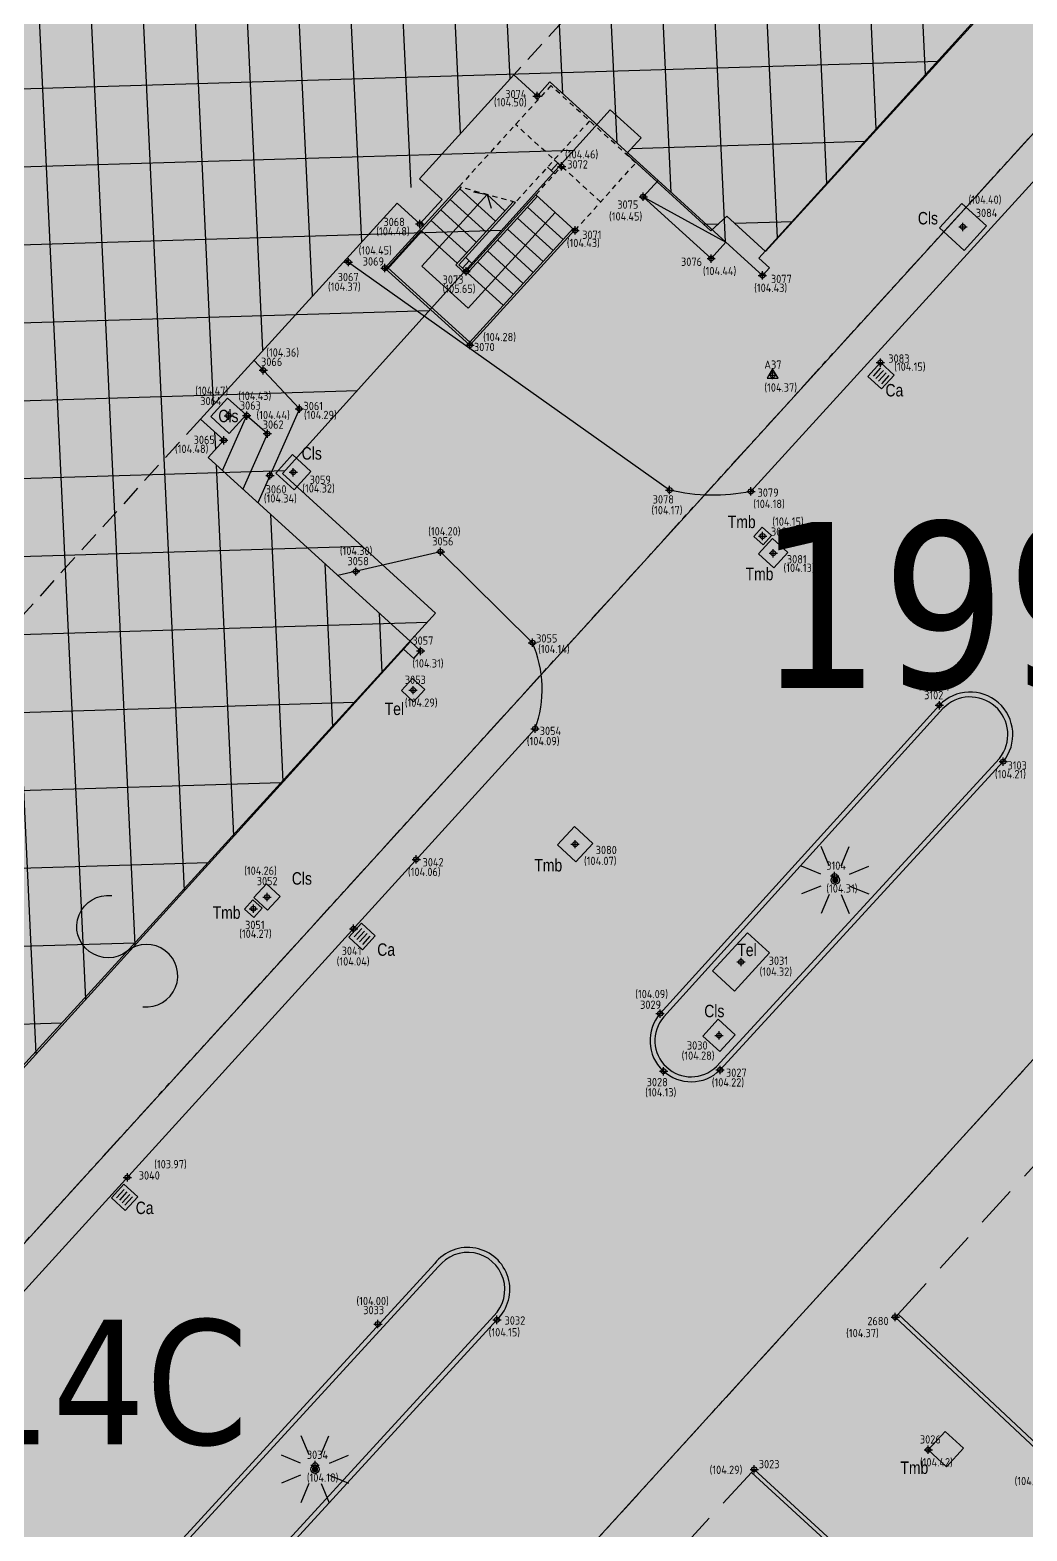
# Model space of a CAD drawing. Extents: x 9555 to 11275, y -8412 to -6382.
# Drawn here: x 10447.54 to 10471.55, y -7942.36 to -7906.23 of the extents above; entities that cross this region are included whole.
import ezdxf
from ezdxf.enums import TextEntityAlignment as Align

# ---------------------------------------------------------------- set-up
doc = ezdxf.new("R2010")
doc.units = 0
doc.header["$MEASUREMENT"] = 0
doc.header["$XCLIPFRAME"] = 2
doc.header["$PDMODE"] = 33
doc.header["$PDSIZE"] = 0.12
for name, pattern in [('DASHED', [0.75, 0.5, -0.25]), ('DASHEDX2', [1.5, 1, -0.5]), ('HIDDEN', [0.375, 0.25, -0.125]), ('HIDDEN2', [0.1875, 0.125, -0.0625]), ('PHANTOM2', [1.25, 0.625, -0.125, 0.125, -0.125, 0.125, -0.125]), ('TRATTEGGIATA', [0.75, 0.5, -0.25])]:
    doc.linetypes.add(name, pattern=pattern)
doc.layers.get('0').update_dxf_attribs({"color": 53, "lineweight": 50})
for name, color, linetype in [('01_PROG', 7, 'Continuous'), ('02_CAT', 7, 'Continuous'), ('Conf Lotti-Retino', 253, 'Continuous'), ('Conf Lotti_xLIMITE Comparto', 30, 'DASHEDX2'), ('Conf-N', 7, 'Continuous'), ('GEI-Nome_P', 6, 'Continuous'), ('GEI-Punti', 7, 'Continuous'), ('Gei-Punti_3D', 3, 'Continuous'), ('GEI-Quote_P', 3, 'Continuous'), ('GEI-Simboli', 6, 'Continuous'), ('Immagine', 181, 'Continuous'), ('Ril-Aiuola_Retino', 85, 'Continuous'), ('Ril-Cabina', 6, 'Continuous'), ('Ril-Fabbr-Tettoia', 7, 'HIDDEN'), ('Ril-Fabbr_Retino', 8, 'Continuous'), ('Ril-Palo_Lampione', 20, 'Continuous'), ('Ril-Strada', 4, 'Continuous'), ('Ril-Struttura_Scale', 4, 'Continuous'), ('Ril-Tomb_Botola', 8, 'Continuous'), ('Ril-Tomb_CADITOIA-Chiusino', 5, 'Continuous'), ('Ril-Tomb_CEMENTO-Cls', 5, 'Continuous'), ('Ril-Tomb_Telefono', 5, 'Continuous'), ('Ril-Tombino', 5, 'Continuous')]:
    doc.layers.add(name, color=color, linetype=linetype)
for name, color, linetype, lineweight in [('Conf Lotti', 2, 'PHANTOM2', 30), ('Fgl.957D_Estratto', 162, 'Continuous', 30), ('Fgl.957E_Estratto', 5, 'Continuous', 30), ('Fr02 Fgl. 957E', 150, 'Continuous', 30), ('Ril-Fabbr', 9, 'Continuous', 30), ('x Area Rilievo', 1, 'Continuous', 15)]:
    doc.layers.add(name, color=color, linetype=linetype, lineweight=lineweight)
doc.layers.add('Gei-Nome_p(OFF)', color=251, linetype='Continuous', plot=False)
doc.styles.add('HELVLA', font='helvl', dxfattribs={"width": 0.8})
doc.styles.get("Standard").update_dxf_attribs({"font": 'isocp.shx'})
doc.styles.add('Tahoma', font='tahoma.ttf')
picture_1 = doc.add_image_def('image1.png', size_in_pixel=(3510, 4950))
picture_2 = doc.add_image_def('image2.png', size_in_pixel=(4950, 3510))
picture_3 = doc.add_image_def('image3.png', size_in_pixel=(3510, 4950))

# ---------------------------------------------------------------- blocks, each defined once
blk = doc.blocks.new('TCa-a')
at = {"layer": 'Ril-Tomb_CADITOIA-Chiusino'}
for p, q in [((-0.15, 0.15), (0.15, 0.15)), ((-0.15, 0.05), (0.15, 0.05)), ((-0.15, -0.05), (0.15, -0.05)), ((-0.15, -0.15), (0.15, -0.15))]:
    blk.add_line(p, q, dxfattribs=at)
blk.add_lwpolyline([(-0.25, -0.25), (0.25, -0.25), (0.25, 0.25), (-0.25, 0.25)], close=True, dxfattribs=at)
blk = doc.blocks.new('PALO-ILLUM01_15')
at = {"layer": 'Ril-Palo_Lampione'}
h = blk.add_hatch(color=256, dxfattribs=at)
edge = h.paths.add_edge_path()
edge.add_arc((0, 0), 0.075, 0, 360)
for p, q in [((-0.144, 0.346), (-0.335, 0.808)), ((0.144, 0.346), (0.335, 0.808)), ((-0.346, 0.144), (-0.808, 0.336)), ((0.346, 0.144), (0.808, 0.336)), ((-0.347, -0.143), (-0.809, -0.333)), ((-0.145, -0.346), (-0.338, -0.807)), ((0.145, -0.346), (0.338, -0.807)), ((0.347, -0.143), (0.809, -0.333))]:
    blk.add_line(p, q, dxfattribs=at)
at = {"layer": 'Ril-Palo_Lampione', "color": 7}
blk.add_circle((0, 0), 0.0997, dxfattribs=at)
blk = doc.blocks.new('20043-1_Prog-Confini')
at = {"layer": 'Conf Lotti-Retino'}
h = blk.add_hatch(color=256, dxfattribs=at)
h.paths.add_polyline_path([(10440.904, -7860.831), (10481.594, -7897.835), (10443.955, -7939.223), (10455.053, -7949.315), (10501.476, -7898.267), (10547.189, -7848.002), (10411.97, -7725.031), (10340.578, -7745.23), (10225.512, -7871.756), (10219.572, -7866.354), (10165.524, -7925.785), (10195.694, -7953.18), (10249.907, -8002.481), (10270.622, -8021.32), (10278.897, -8012.22), (10188.639, -7930.138), (10307.726, -7799.19), (10366.912, -7853.014), (10397.984, -7881.272), (10388.565, -7891.63), (10401.881, -7903.74)])
h.paths.add_polyline_path([(10406.058, -7872.394), (10374.985, -7844.136), (10315.8, -7790.312), (10347.147, -7755.842), (10408.825, -7738.391), (10442.939, -7769.415), (10528.018, -7846.787), (10491.686, -7886.738), (10437.68, -7837.623)], flags=16)
for color, points in [(43, [(10440.904, -7860.831), (10401.881, -7903.74), (10442.571, -7940.744), (10481.594, -7897.835)]), (41, [(10455.053, -7949.315), (10542.721, -8029.042), (10562.905, -8006.848), (10508.899, -7957.733), (10535.138, -7928.88), (10501.476, -7898.267)])]:
    blk.add_hatch(color=color, dxfattribs=at).paths.add_polyline_path(points)
at = {"layer": 'Conf Lotti'}
for p, q in [((10455.053, -7949.315), (10547.189, -7848.002)), ((10442.571, -7940.744), (10481.594, -7897.835))]:
    blk.add_line(p, q, dxfattribs=at)
at = {"layer": 'Conf Lotti_xLIMITE Comparto', "const_width": 1}
blk.add_lwpolyline([(10220.161, -8076.806), (10388.565, -7891.63), (10442.571, -7940.744), (10443.955, -7939.223), (10542.721, -8029.042), (10562.905, -8006.848), (10508.899, -7957.733), (10535.138, -7928.88), (10501.476, -7898.267), (10547.189, -7848.002), (10411.97, -7725.031), (10340.578, -7745.23), (10225.512, -7871.756), (10219.572, -7866.354), (10165.524, -7925.785), (10195.694, -7953.18), (10145.19, -8008.626)], close=True, dxfattribs=at)
at = {"layer": 'Conf-N', "style": 'Tahoma'}
blk.add_text('14C', height=3, dxfattribs=at).set_placement((10445.822, -7940.272))
blk = doc.blocks.new('-Fgl. 957D Estratto Foglio Intero_PostFR1')
at = {"layer": 'Immagine'}
image = blk.add_image(picture_1, insert=(10047.107, -8052.467), size_in_units=(594.323, 838.148), rotation=0.001621, dxfattribs=at)
image.set_boundary_path([(307.502, 335.181), (3170.12, 4586.921)])
image.dxf.flags = 15
blk = doc.blocks.new('-Fgl. 957E Estratto Foglio Intero_PostFR2')
at = {"layer": 'Immagine'}
image = blk.add_image(picture_2, insert=(9917.284, -8422.509), size_in_units=(838.183, 594.348), rotation=0.00109, dxfattribs=at)
image.set_boundary_path([(308.756, 193.629), (4680.161, 3410.458)])
image.dxf.flags = 15
blk = doc.blocks.new('-Fgl. 958 Estratto Foglio Intero_PostFR3')
at = {"layer": 'Immagine'}
image = blk.add_image(picture_3, insert=(9716.786, -8308.175), size_in_units=(1485.814, 2095.379), rotation=-0.001044, dxfattribs=at)
image.set_boundary_path([(486.986, 415.0435), (2987.88, 4584.8433)])
image.dxf.flags = 15
blk = doc.blocks.new('- Fogli_Unione (Estratti_20043_SpostatoComeAll.957E_SuRIL_PostFR1-FR2-FR3 (2021-02-08)')
for name in ['-Fgl. 958 Estratto Foglio Intero_PostFR3', '-Fgl. 957D Estratto Foglio Intero_PostFR1', '-Fgl. 957E Estratto Foglio Intero_PostFR2']:
    blk.add_blockref(name, (0, 0))
blk = doc.blocks.new('2493-1_PostFRAZ')
at = {"layer": 'Fgl.957D_Estratto', "lineweight": -3}
h = blk.add_hatch(dxfattribs=at)
h.set_pattern_fill('ANSI31', color=174, scale=15, angle=316.7312, style=0)
h.set_pattern_definition([(1.731223, (-72.3912, -337.6289), (-0.05664553, 1.87414415), [])])
h.paths.add_polyline_path([(10406.326, -7903.43), (10440.256, -7866.1), (10476.367, -7899.375), (10465.25, -7911.56), (10464.321, -7910.712), (10463.938, -7911.067), (10461.905, -7909.213), (10462.256, -7908.828), (10461.514, -7908.151), (10453.625, -7916.905), (10457.308, -7920.266), (10442.462, -7936.539)])
at = {"layer": 'Fgl.957E_Estratto'}
blk.add_lwpolyline([(10406.326, -7903.43), (10442.462, -7936.539), (10457.308, -7920.266), (10453.625, -7916.905), (10461.514, -7908.151), (10462.256, -7908.828), (10461.905, -7909.213), (10463.938, -7911.067), (10464.321, -7910.712), (10465.25, -7911.56), (10476.367, -7899.375)], dxfattribs=at)
blk.add_lwpolyline([(10450.259, -7929.739, 1.496606), (10449.885, -7928.402, -1.496606), (10449.511, -7927.065)], format="xyb", dxfattribs=at)
at = {"layer": 'Fr02 Fgl. 957E'}
for points in [[(10404.216, -7905.864), (10442.571, -7940.744), (10478.625, -7901.1)], [(10490.588, -7910.24), (10455.053, -7949.315), (10460.978, -7954.703)]]:
    blk.add_lwpolyline(points, dxfattribs=at)
at = {"layer": '02_CAT'}
blk.add_blockref('- Fogli_Unione (Estratti_20043_SpostatoComeAll.957E_SuRIL_PostFR1-FR2-FR3 (2021-02-08)', (2.401, 6.764), dxfattribs=at)
at = {"layer": 'Fr02 Fgl. 957E', "style": 'Tahoma'}
blk.add_text('1994', height=4, dxfattribs=at).set_placement((10465.045, -7922.069))

msp = doc.modelspace()

# ---------------------------------------------------------------- hatches: boundary and pattern name
at = {"layer": 'Ril-Aiuola_Retino'}
h = msp.add_hatch(dxfattribs=at)
h.set_pattern_fill('TEXTURE', color=256, scale=1.5, angle=90)
h.set_pattern_definition([(90, (-0.72, 1.08), (-1.14, 0.66), [0.06, -1.005, 0.045, -0.435, 0.09, -1.065]), (100, (-1.335, 0.795), (-1.42672142, 0.40338068), [0.105, -0.255, 0.135, -0.795, 0.075, -0.99]), (110, (-0.855, 0.645), (-1.104881267, 0.66735477), [0.12, -0.825, 0.105, -0.615, 0.075, -0.48]), (120, (-0.765, 1.08), (-1.27025934, -0.10984628), [0.075, -0.495, 0.06, -0.735, 0.045, -0.975]), (130, (-1.095, 0.66), (-1.081851777, 0.169179587), [0.06, -0.66, 0.045, -0.42, 0.12, -0.765]), (140, (-0.555, 0.885), (-1.17866747, -0.40123932), [0.03, -0.555, 0.075, -0.915, 0.09, -0.465]), (150, (-0.66, 0.93), (-1.11853829, -0.49736515), [0.075, -0.615, 0.03, -0.72, 0.06, -0.555]), (160, (-0.48, 0.765), (-1.07793424, -0.54946135), [0.045, -0.285, 0.09, -0.48, 0.06, -0.66]), (170, (-1.365, 0.84), (-0.82359725, -1.04282672), [0.105, -0.66, 0.045, -0.78, 0.09, -0.735]), (180, (-0.72, 0.93), (-0.555, -1.32), [0.09, -0.465, 0.06, -0.915, 0.03, -0.93]), (190, (-1.185, 0.69), (-0.72572646, -1.239857295), [0.105, -0.585, 0.09, -0.48, 0.105, -1.095]), (200, (-0.33, 0.585), (-0.40845569, -1.20220171), [0.12, -0.39, 0.06, -0.795, 0.09, -0.87]), (210, (-0.51, 0.18), (-0.14246134, -1.43324972), [0.075, -1.005, 0.09, -0.465, 0.105, -0.615]), (220, (-0.18, 0.51), (-0.356330406, -1.395538836), [0.045, -0.33, 0.06, -0.645, 0.12, -0.84]), (230, (-1.38, 0.06), (0.17102844, -1.10298426), [0.09, -0.54, 0.105, -0.465, 0.06, -0.63]), (240, (-0.09, 1.305), (0.60383629, -1.02412486), [0.06, -0.42, 0.12, -0.93, 0.105, -0.855]), (250, (-0.93, 0.315), (0.81214345, -1.18950537), [0.09, -0.63, 0.075, -0.57, 0.06, -0.915]), (260, (-0.57, 0.405), (0.845615826, -1.078220235), [0.135, -0.495, 0.09, -0.675, 0.12, -0.66])])
h.paths.add_polyline_path([(10421.277, -7874.588), (10418.837, -7872.375), (10418.767, -7872.375), (10415.857, -7875.578), (10418.298, -7877.866)])
h.paths.add_polyline_path([(10418.625, -7874.349, -1), (10419.125, -7874.349, -1)], flags=16)
h.paths.add_polyline_path([(10366.64, -7934.316), (10366.22, -7933.14, -0.221447), (10363.715, -7933.153), (10356.141, -7941.233), (10348.064, -7950.231, 0.679608), (10350.238, -7952.359), (10350.758, -7952.048), (10350.541, -7951.847), (10357.644, -7944.175)])
h.paths.add_polyline_path([(10356.517, -7942.781), (10356.15, -7943.19), (10355.74, -7942.823), (10356.108, -7942.413)], flags=16)
h.paths.add_polyline_path([(10354.108, -7945.641), (10353.574, -7946.236), (10352.979, -7945.701), (10353.513, -7945.106)], flags=16)
h.paths.add_polyline_path([(10376.527, -7923.496), (10374.281, -7921.441), (10374.273, -7921.441), (10371.294, -7924.727), (10371.191, -7925.686), (10370.474, -7926.5), (10370.474, -7926.451), (10369.553, -7926.669), (10369.065, -7927.265), (10372.366, -7928.042)])
edge = h.paths.add_edge_path(flags=16)
edge.add_ellipse((10370.869, -7926.24), major_axis=(-0.158, -0.158), ratio=0.447214, start_angle=0, end_angle=360)
edge.add_line((10371.033, -7926.24), (10370.988, -7926.24))
edge.add_ellipse((10370.869, -7926.24), major_axis=(-0.158, -0.158), ratio=0.447214, start_angle=0, end_angle=360)
edge.add_line((10370.705, -7926.24), (10370.749, -7926.24))
edge = h.paths.add_edge_path(flags=16)
edge.add_ellipse((10370.869, -7926.24), major_axis=(-0.158, -0.158), ratio=0.447214, start_angle=0, end_angle=360)
h.paths.add_polyline_path([(10391.814, -7906.792), (10389.46, -7904.684), (10376.513, -7918.969), (10378.775, -7921.04)])
h.paths.add_polyline_path([(10449.631, -7852.169), (10445.877, -7854.903), (10443.598, -7857.444), (10467.061, -7878.931), (10468.6, -7877.263), (10459.662, -7865.327)])
h.paths.add_polyline_path([(10447.756, -7858.176, -1), (10447.256, -7858.176, -1)], flags=16)
h.paths.add_polyline_path([(10452.923, -7862.827, -1), (10452.423, -7862.827, -1)], flags=16)
h.paths.add_polyline_path([(10457.617, -7867.317, -1), (10457.117, -7867.317, -1)], flags=16)
h.paths.add_polyline_path([(10461.858, -7871.503, -1), (10461.458, -7871.503, -1)], flags=16)
h.paths.add_polyline_path([(10466.48, -7875.691, -1), (10465.98, -7875.691, -1)], flags=16)
h.paths.add_polyline_path([(10442.633, -7852.719), (10439.683, -7850.073), (10437.07, -7852.987), (10438.942, -7854.663), (10439.942, -7853.545), (10440.925, -7854.546)])
h.paths.add_polyline_path([(10439.601, -7851.025, -1), (10440.201, -7851.025, -1)], flags=16)
h.paths.add_polyline_path([(10436.565, -7857.765), (10434.075, -7855.528), (10421.405, -7869.471), (10423.884, -7871.719)])
h.paths.add_polyline_path([(10432.223, -7859.253, -1), (10432.723, -7859.253, -1)], flags=16)
h.paths.add_polyline_path([(10428.227, -7864.357, -1), (10427.727, -7864.357, -1)], flags=16)
h.paths.add_polyline_path([(10423.728, -7869.501, -1), (10423.128, -7869.501, -1)], flags=16)
h.paths.add_polyline_path([(10415.899, -7880.521), (10413.419, -7878.239), (10395.983, -7897.519), (10398.381, -7899.745)])
h.paths.add_polyline_path([(10412.528, -7881.195, -1), (10413.228, -7881.195, -1)], flags=16)
h.paths.add_polyline_path([(10408.427, -7886.461, -1), (10407.927, -7886.461, -1)], flags=16)
h.paths.add_polyline_path([(10403.817, -7891.468, -1), (10403.367, -7891.468, -1)], flags=16)
h.paths.add_polyline_path([(10399.337, -7896.598, -1), (10398.537, -7896.598, -1)], flags=16)
edge = h.paths.add_edge_path()
edge.add_line((10337.975, -7966.122), (10345.57, -7957.795))
edge.add_arc((10344.121, -7956.981), 1.662, 330.6636, 483.5402)
edge.add_line((10343.203, -7955.595), (10335.607, -7963.922))
edge.add_arc((10337.056, -7964.736), 1.662, 150.6636, 303.5402)
edge = h.paths.add_edge_path(flags=16)
edge.add_ellipse((10343.602, -7955.995), major_axis=(0.125, 0.136), ratio=0.702703, start_angle=0, end_angle=360)
edge = h.paths.add_edge_path(flags=16)
edge.add_arc((10340.588, -7960.779), 0.2, 0, 360)
h.paths.add_polyline_path([(10356.194, -7942.401), (10356.793, -7942.401), (10356.793, -7941.978), (10356.194, -7941.978)], flags=24)
h.paths.add_polyline_path([(10337.612, -7962.717), (10338.203, -7963.256), (10338.743, -7962.665), (10338.152, -7962.126)], flags=16)
h.paths.add_polyline_path([(10336.928, -7963.891), (10337.371, -7964.296), (10337.775, -7963.852), (10337.332, -7963.448)], flags=16)
h = msp.add_hatch(dxfattribs=at)
h.set_pattern_fill('TEXTURE', color=256, scale=2, angle=90, style=0)
h.set_pattern_definition([(90, (-0.96, 1.44), (-1.52, 0.88), [0.08, -1.34, 0.06, -0.58, 0.12, -1.42]), (100, (-1.78, 1.06), (-1.90229523, 0.5378409), [0.14, -0.34, 0.18, -1.06, 0.1, -1.32]), (110, (-1.14, 0.86), (-1.47317502, 0.88980636), [0.16, -1.1, 0.14, -0.82, 0.1, -0.64]), (120, (-1.02, 1.44), (-1.69367912, -0.14646171), [0.1, -0.66, 0.08, -0.98, 0.06, -1.3]), (130, (-1.46, 0.88), (-1.442469036, 0.22557278), [0.08, -0.88, 0.06, -0.56, 0.16, -1.02]), (140, (-0.74, 1.18), (-1.57155663, -0.53498576), [0.04, -0.74, 0.1, -1.22, 0.12, -0.62]), (150, (-0.88, 1.24), (-1.49138439, -0.66315353), [0.1, -0.82, 0.04, -0.96, 0.08, -0.74]), (160, (-0.64, 1.02), (-1.43724565, -0.73261513), [0.06, -0.38, 0.12, -0.64, 0.08, -0.88]), (170, (-1.82, 1.12), (-1.09812967, -1.39043563), [0.14, -0.88, 0.06, -1.04, 0.12, -0.98]), (180, (-0.96, 1.24), (-0.74, -1.76), [0.12, -0.62, 0.08, -1.22, 0.04, -1.24]), (190, (-1.58, 0.92), (-0.96763527, -1.65314306), [0.14, -0.78, 0.12, -0.64, 0.14, -1.46]), (200, (-0.44, 0.78), (-0.54460759, -1.60293561), [0.16, -0.52, 0.08, -1.06, 0.12, -1.16]), (210, (-0.68, 0.24), (-0.18994845, -1.91099963), [0.1, -1.34, 0.12, -0.62, 0.14, -0.82]), (220, (-0.24, 0.68), (-0.47510721, -1.86071845), [0.06, -0.44, 0.08, -0.86, 0.16, -1.12]), (230, (-1.84, 0.08), (0.22803792, -1.47064568), [0.12, -0.72, 0.14, -0.62, 0.08, -0.84]), (240, (-0.12, 1.74), (0.80511506, -1.36549981), [0.08, -0.56, 0.16, -1.24, 0.14, -1.14]), (250, (-1.24, 0.42), (1.08285793, -1.58600716), [0.12, -0.84, 0.1, -0.76, 0.08, -1.22]), (260, (-0.76, 0.54), (1.12748777, -1.43762698), [0.18, -0.66, 0.12, -0.9, 0.16, -0.88])])
edge = h.paths.add_edge_path()
edge.add_line((10457.373, -7936.003), (10449.894, -7944.164))
edge.add_arc((10450.382, -7944.928), 0.906, 122.5811, 317.4948)
edge.add_line((10451.05, -7945.54), (10458.708, -7937.184))
edge.add_arc((10458.082, -7936.546), 0.893, 314.4283, 502.5668)
edge = h.paths.add_edge_path(flags=16)
edge.add_arc((10454.405, -7940.874), 0.0997, 0, 360)
edge = h.paths.add_edge_path()
edge.add_line((10469.525, -7922.564), (10462.803, -7929.985))
edge.add_arc((10463.462, -7930.555), 0.871, 139.0626, 314.4495)
edge.add_line((10464.072, -7931.177), (10470.885, -7923.762))
edge.add_arc((10470.181, -7923.191), 0.907, 320.9476, 496.2926)
h.paths.add_polyline_path([(10463.744, -7930.448), (10464.149, -7930.82), (10464.521, -7930.415), (10464.116, -7930.043)], flags=16)
h.paths.add_polyline_path([(10464.506, -7929.366), (10465.351, -7928.445), (10464.821, -7927.958), (10463.975, -7928.879)], flags=16)
edge = h.paths.add_edge_path(flags=16)
edge.add_arc((10466.931, -7926.692), 0.0997, 0, 360)
edge = h.paths.add_edge_path()
edge.add_line((10485.513, -7907.616), (10476.106, -7918.04))
edge.add_arc((10475.441, -7917.432), 0.901, 137.0647, 317.5877, ccw=False)
edge.add_line((10474.781, -7916.819), (10484.238, -7906.467))
edge.add_arc((10484.398, -7907.571), 1.116, -2.3025, 98.2523, ccw=False)
edge = h.paths.add_edge_path(flags=16)
edge.add_arc((10480.573, -7911.847), 0.0997, 0, 360)
h.paths.add_polyline_path([(10480.301, -7912.588), (10480.706, -7912.145), (10480.263, -7911.74), (10479.858, -7912.183)], flags=16)
h.paths.add_polyline_path([(10430.203, -7945.198), (10428.831, -7946.596), (10430.229, -7947.968), (10431.601, -7946.569)])
at = {"layer": 'Ril-Fabbr_Retino'}
h = msp.add_hatch(dxfattribs=at)
h.set_pattern_fill('ANSI31', color=256, scale=10, angle=47.7, style=2)
h.paths.add_polyline_path([(10406.233, -7903.498), (10442.491, -7936.6), (10456.701, -7920.95), (10451.83, -7916.52), (10452.207, -7916.106), (10451.645, -7915.594), (10459.192, -7907.308), (10459.753, -7907.82), (10460.063, -7907.48), (10464.926, -7911.908), (10476.351, -7899.311), (10471.003, -7894.412), (10440.281, -7866.148)])
h = msp.add_hatch(dxfattribs=at)
h.set_pattern_fill('ANSI31', color=256, scale=10, angle=47.7)
edge = h.paths.add_edge_path()
edge.add_line((10469.912, -7945.62), (10470.02, -7945.502))
edge.add_line((10470.02, -7945.502), (10469.659, -7945.171))
edge.add_line((10469.659, -7945.171), (10469.328, -7945.532))
edge.add_line((10469.328, -7945.532), (10469.431, -7945.627))
edge.add_line((10469.431, -7945.627), (10461.367, -7954.427))
edge.add_line((10461.367, -7954.427), (10461.264, -7954.332))
edge.add_line((10461.264, -7954.332), (10460.933, -7954.694))
edge.add_line((10460.933, -7954.694), (10461.295, -7955.025))
edge.add_line((10461.295, -7955.025), (10461.403, -7954.907))
edge.add_line((10461.403, -7954.907), (10480.323, -7972.363))
edge.add_arc((10478.382, -7974.702), 3.04, 44.3007, 50.3101, ccw=False)
edge.add_line((10480.557, -7972.579), (10489.07, -7963.294))
edge.add_line((10489.07, -7963.294), (10469.912, -7945.62))
h.paths.add_polyline_path([(10501.194, -7950.069), (10482.039, -7932.397), (10482.147, -7932.279), (10481.786, -7931.948), (10481.455, -7932.309), (10481.558, -7932.404), (10473.821, -7940.86), (10473.717, -7940.766), (10473.387, -7941.127), (10473.495, -7941.226), (10473.495, -7941.226), (10473.748, -7941.458), (10473.856, -7941.34), (10493.002, -7959.005)])
h.paths.add_polyline_path([(10513.327, -7936.836), (10494.165, -7919.157), (10494.273, -7919.039), (10493.912, -7918.708), (10493.581, -7919.069), (10493.684, -7919.164), (10485.61, -7927.987), (10485.507, -7927.893), (10485.176, -7928.254), (10485.537, -7928.585), (10485.646, -7928.467), (10504.799, -7946.138)])
h.paths.add_polyline_path([(10525.673, -7923.37), (10506.294, -7905.963), (10506.402, -7905.845), (10506.04, -7905.515), (10505.709, -7905.876), (10505.813, -7905.97), (10497.743, -7914.782), (10497.64, -7914.688), (10497.309, -7915.049), (10497.671, -7915.38), (10497.779, -7915.262), (10516.918, -7932.92)])
h.paths.add_polyline_path([(10473.621, -7941.212), (10473.752, -7941.212), (10473.752, -7940.942), (10473.621, -7940.942)], flags=16)
h.paths.add_polyline_path([(10481.574, -7932.156), (10481.757, -7932.156), (10481.757, -7931.874), (10481.574, -7931.874)])

# ---------------------------------------------------------------- linework, layer by layer
msp.add_line((10456.972, -7911.065), (10456.129, -7911.996))
at = {"layer": 'Gei-Nome_p(OFF)'}
msp.add_point((10456.842, -7926.194), dxfattribs=at)
at = {"layer": 'GEI-Punti', "lineweight": 30}
msp.add_lwpolyline([(10465.424, -7914.385), (10465.294, -7914.61), (10465.554, -7914.61)], close=True, dxfattribs=at)
at = {"layer": 'GEI-Punti'}
for p in [(10459.753, -7907.82), (10460.344, -7909.515), (10462.309, -7910.243), (10456.927, -7910.899), (10460.667, -7911.055), (10470.006, -7910.969), (10455.209, -7911.818), (10463.944, -7911.73), (10456.089, -7911.96), (10458.043, -7912.04), (10465.178, -7912.136), (10458.135, -7913.813), (10453.159, -7914.418), (10468.018, -7914.234), (10465.424, -7914.535), (10452.32, -7915.515), (10452.761, -7915.511), (10454.028, -7915.347), (10452.207, -7916.106), (10453.258, -7915.946), (10453.318, -7916.951), (10453.883, -7916.874), (10462.944, -7917.304), (10464.902, -7917.336), (10465.183, -7918.411), (10457.427, -7918.787), (10465.439, -7918.824), (10455.385, -7919.264), (10456.949, -7921.176), (10459.639, -7920.977), (10456.767, -7922.12), (10469.438, -7922.483), (10459.704, -7923.047), (10470.976, -7923.841), (10460.668, -7925.827), (10466.916, -7926.593), (10452.921, -7927.38), (10453.25, -7927.1), (10455.335, -7927.864), (10464.663, -7928.662), (10462.714, -7929.905), (10464.133, -7930.432), (10462.799, -7931.292), (10464.158, -7931.261), (10449.887, -7933.847), (10455.921, -7937.379), (10458.786, -7937.276), (10468.375, -7937.21), (10469.17, -7940.405), (10454.408, -7940.774), (10464.98, -7940.876)]:
    msp.add_point(p, dxfattribs=at)
at = {"layer": 'Gei-Punti_3D'}
for p in [(10459.753, -7907.82, 104.5), (10460.344, -7909.515, 104.461), (10462.309, -7910.243, 104.454), (10456.927, -7910.899, 104.477), (10460.667, -7911.055, 104.43), (10470.006, -7910.969, 104.4), (10455.209, -7911.818, 104.373), (10463.944, -7911.73, 104.438), (10456.089, -7911.96, 104.448), (10458.043, -7912.04, 105.646), (10465.178, -7912.136, 104.427), (10458.135, -7913.813, 104.278), (10453.159, -7914.418, 104.358), (10468.018, -7914.234, 104.153), (10465.424, -7914.535, 104.366), (10452.32, -7915.515, 104.471), (10452.761, -7915.511, 104.43), (10454.028, -7915.347, 104.289), (10452.207, -7916.106, 104.479), (10453.258, -7915.946, 104.437), (10453.318, -7916.951, 104.335), (10453.883, -7916.874, 104.325), (10462.944, -7917.304, 104.17), (10464.902, -7917.336, 104.18), (10465.183, -7918.411, 104.154), (10457.427, -7918.787, 104.203), (10465.439, -7918.824, 104.128), (10455.385, -7919.264, 104.299), (10456.949, -7921.176, 104.306), (10459.639, -7920.977, 104.138), (10456.767, -7922.12, 104.293), (10469.438, -7922.483, 104.154), (10459.704, -7923.047, 104.09), (10470.976, -7923.841, 104.206), (10460.668, -7925.827, 104.07), (10456.842, -7926.194, 104.057), (10466.916, -7926.593, 104.31), (10452.921, -7927.38, 104.265), (10453.25, -7927.1, 104.264), (10455.335, -7927.864, 104.043), (10464.663, -7928.662, 104.319), (10462.714, -7929.905, 104.092), (10464.133, -7930.432, 104.276), (10462.799, -7931.292, 104.129), (10464.158, -7931.261, 104.224), (10449.887, -7933.847, 103.968), (10455.921, -7937.379, 104.001), (10458.786, -7937.276, 104.155), (10468.375, -7937.21, 104.374), (10469.17, -7940.405, 104.417), (10454.408, -7940.774, 104.176), (10464.98, -7940.876, 104.29)]:
    msp.add_point(p, dxfattribs=at)
at = {"layer": 'GEI-Simboli'}
for p, q in [((10459.653, -7907.82), (10459.853, -7907.82)), ((10459.753, -7907.92), (10459.753, -7907.72)), ((10460.244, -7909.515), (10460.444, -7909.515)), ((10460.344, -7909.615), (10460.344, -7909.415)), ((10462.21, -7910.243), (10462.409, -7910.243)), ((10462.309, -7910.343), (10462.309, -7910.143)), ((10456.827, -7910.899), (10457.027, -7910.899)), ((10456.927, -7910.999), (10456.927, -7910.799)), ((10460.567, -7911.055), (10460.767, -7911.055)), ((10460.667, -7911.155), (10460.667, -7910.955)), ((10469.906, -7910.969), (10470.106, -7910.969)), ((10470.006, -7911.069), (10470.006, -7910.869)), ((10455.109, -7911.818), (10455.309, -7911.818)), ((10455.209, -7911.918), (10455.209, -7911.718)), ((10463.844, -7911.73), (10464.044, -7911.73)), ((10463.944, -7911.831), (10463.944, -7911.631)), ((10455.989, -7911.96), (10456.189, -7911.96)), ((10456.089, -7912.06), (10456.089, -7911.86)), ((10457.943, -7912.04), (10458.143, -7912.04)), ((10458.043, -7912.14), (10458.043, -7911.94)), ((10465.078, -7912.136), (10465.278, -7912.136)), ((10465.178, -7912.236), (10465.178, -7912.036)), ((10458.035, -7913.813), (10458.235, -7913.813)), ((10458.135, -7913.913), (10458.135, -7913.713)), ((10453.159, -7914.518), (10453.159, -7914.318)), ((10467.918, -7914.234), (10468.118, -7914.234)), ((10468.018, -7914.334), (10468.018, -7914.134)), ((10453.059, -7914.418), (10453.259, -7914.418)), ((10465.324, -7914.535), (10465.524, -7914.535)), ((10465.424, -7914.635), (10465.424, -7914.435)), ((10452.32, -7915.615), (10452.32, -7915.415)), ((10452.761, -7915.611), (10452.761, -7915.411)), ((10453.928, -7915.347), (10454.128, -7915.347)), ((10454.028, -7915.447), (10454.028, -7915.247)), ((10452.22, -7915.515), (10452.42, -7915.515)), ((10452.661, -7915.511), (10452.861, -7915.511)), ((10452.106, -7916.106), (10452.307, -7916.106)), ((10452.207, -7916.206), (10452.207, -7916.006)), ((10453.158, -7915.946), (10453.358, -7915.946)), ((10453.258, -7916.046), (10453.258, -7915.846)), ((10453.318, -7917.051), (10453.318, -7916.851)), ((10453.783, -7916.874), (10453.983, -7916.874)), ((10453.883, -7916.974), (10453.883, -7916.774)), ((10453.218, -7916.951), (10453.418, -7916.951)), ((10462.944, -7917.404), (10462.944, -7917.204)), ((10464.902, -7917.436), (10464.902, -7917.236)), ((10462.844, -7917.304), (10463.044, -7917.304)), ((10464.802, -7917.336), (10465.002, -7917.336)), ((10465.183, -7918.511), (10465.183, -7918.311)), ((10457.427, -7918.887), (10457.427, -7918.687)), ((10465.083, -7918.411), (10465.283, -7918.411)), ((10457.327, -7918.787), (10457.528, -7918.787)), ((10465.339, -7918.824), (10465.539, -7918.824)), ((10465.439, -7918.923), (10465.439, -7918.724)), ((10455.285, -7919.264), (10455.485, -7919.264)), ((10455.385, -7919.364), (10455.385, -7919.164)), ((10459.639, -7921.077), (10459.639, -7920.877)), ((10456.849, -7921.176), (10457.049, -7921.176)), ((10456.949, -7921.276), (10456.949, -7921.076)), ((10459.539, -7920.977), (10459.739, -7920.977)), ((10456.667, -7922.12), (10456.867, -7922.12)), ((10456.767, -7922.22), (10456.767, -7922.02)), ((10469.337, -7922.483), (10469.538, -7922.483)), ((10469.438, -7922.583), (10469.438, -7922.383)), ((10459.604, -7923.047), (10459.804, -7923.047)), ((10459.704, -7923.147), (10459.704, -7922.947)), ((10470.976, -7923.941), (10470.976, -7923.741)), ((10470.876, -7923.841), (10471.076, -7923.841)), ((10460.568, -7925.827), (10460.768, -7925.827)), ((10460.668, -7925.927), (10460.668, -7925.727)), ((10456.742, -7926.194), (10456.942, -7926.194)), ((10456.842, -7926.294), (10456.842, -7926.094)), ((10466.816, -7926.593), (10467.016, -7926.593)), ((10466.916, -7926.693), (10466.916, -7926.493)), ((10453.25, -7927.2), (10453.25, -7927)), ((10452.821, -7927.38), (10453.021, -7927.38)), ((10452.921, -7927.48), (10452.921, -7927.28)), ((10453.15, -7927.1), (10453.35, -7927.1)), ((10455.235, -7927.864), (10455.435, -7927.864)), ((10455.335, -7927.964), (10455.335, -7927.764)), ((10464.563, -7928.662), (10464.763, -7928.662)), ((10464.663, -7928.762), (10464.663, -7928.562)), ((10462.614, -7929.905), (10462.814, -7929.905)), ((10462.714, -7930.005), (10462.714, -7929.805)), ((10464.033, -7930.432), (10464.233, -7930.432)), ((10464.133, -7930.532), (10464.133, -7930.332)), ((10462.699, -7931.292), (10462.898, -7931.292)), ((10462.799, -7931.392), (10462.799, -7931.192)), ((10464.058, -7931.261), (10464.258, -7931.261)), ((10464.158, -7931.361), (10464.158, -7931.161)), ((10449.787, -7933.847), (10449.987, -7933.847)), ((10449.887, -7933.947), (10449.887, -7933.747)), ((10468.375, -7937.31), (10468.375, -7937.11)), ((10455.821, -7937.379), (10456.021, -7937.379)), ((10455.921, -7937.479), (10455.921, -7937.279)), ((10458.686, -7937.276), (10458.886, -7937.276)), ((10458.786, -7937.377), (10458.786, -7937.176)), ((10468.275, -7937.21), (10468.475, -7937.21)), ((10469.17, -7940.505), (10469.17, -7940.305)), ((10454.408, -7940.874), (10454.408, -7940.674)), ((10469.07, -7940.405), (10469.27, -7940.405)), ((10454.308, -7940.774), (10454.508, -7940.774)), ((10464.88, -7940.876), (10465.08, -7940.876)), ((10464.98, -7940.976), (10464.98, -7940.776))]:
    msp.add_line(p, q, dxfattribs=at)
at = {"layer": 'Ril-Cabina'}
msp.add_line((10462.309, -7910.243), (10464.301, -7911.338), dxfattribs=at)
msp.add_lwpolyline([(10464.301, -7911.338), (10463.944, -7911.73), (10462.309, -7910.243), (10462.667, -7909.851)], dxfattribs=at)
at = {"layer": 'Ril-Fabbr'}
msp.add_line((10456.701, -7920.95), (10451.83, -7916.52), dxfattribs=at)
for points in [[(10465.094, -7911.723), (10476.351, -7899.311), (10440.281, -7866.148), (10406.233, -7903.498), (10442.491, -7936.6), (10456.701, -7920.95)], [(10464.926, -7911.908), (10460.063, -7907.48), (10459.753, -7907.82), (10459.192, -7907.308), (10456.919, -7909.809), (10457.466, -7910.308), (10456.927, -7910.899), (10456.38, -7910.4), (10451.645, -7915.594), (10452.207, -7916.106), (10451.83, -7916.52)]]:
    msp.add_lwpolyline(points, dxfattribs=at)
at = {"layer": 'Ril-Fabbr', "linetype": 'DASHED'}
for points in [[(10470.98, -7894.373), (10459.192, -7907.308)], [(10451.645, -7915.594), (10437.084, -7931.664)]]:
    msp.add_lwpolyline(points, dxfattribs=at)
at = {"layer": 'Ril-Fabbr', "color": 7}
for points in [[(10464.926, -7911.908), (10465.178, -7912.136), (10465.346, -7911.951), (10465.094, -7911.723)], [(10456.533, -7921.135), (10456.781, -7921.361), (10456.949, -7921.175), (10456.701, -7920.95)]]:
    msp.add_lwpolyline(points, dxfattribs=at)
at = {"layer": 'Ril-Fabbr-Tettoia', "color": 7, "linetype": 'HIDDEN'}
for points in [[(10460.344, -7909.515), (10460.255, -7909.434), (10460.093, -7909.611), (10460.182, -7909.692), (10460.005, -7909.531), (10460.093, -7909.611), (10460.255, -7909.434), (10460.166, -7909.353)], [(10458.205, -7911.863), (10458.116, -7911.782), (10457.954, -7911.959), (10458.043, -7912.04), (10457.866, -7911.879), (10457.954, -7911.959), (10458.116, -7911.782), (10458.027, -7911.701)]]:
    msp.add_lwpolyline(points, dxfattribs=at)
at = {"layer": 'Ril-Strada', "linetype": 'DASHEDX2'}
for p, q in [((10468.443, -7937.137), (10477.426, -7927.344)), ((10464.912, -7940.949), (10451.921, -7955.113))]:
    msp.add_line(p, q, dxfattribs=at)
at = {"layer": 'Ril-Strada'}
for points in [[(10465.084, -7887.525, -0.229377), (10467.012, -7887.031), (10479.586, -7898.596, -0.391558), (10479.781, -7901.009), (10464.902, -7917.336, -0.112083), (10462.944, -7917.304), (10455.135, -7911.766)], [(10440.851, -7935.103), (10440.38, -7937.371), (10442.708, -7939.515), (10443.777, -7939.798), (10444.778, -7939.456), (10459.704, -7923.047, 0.19492), (10459.639, -7920.977), (10457.427, -7918.787), (10454.957, -7919.364)]]:
    msp.add_lwpolyline(points, format="xyb", dxfattribs=at)
for points in [[(10452.935, -7914.179), (10454.028, -7915.347), (10453.026, -7917.609)], [(10472.258, -7940.848), (10468.375, -7937.21), (10468.443, -7937.137), (10472.326, -7940.775)], [(10469.659, -7945.171), (10464.98, -7940.876), (10464.912, -7940.949), (10469.591, -7945.244)]]:
    msp.add_lwpolyline(points, dxfattribs=at)
for points in [[(10469.438, -7922.483), (10462.714, -7929.905, 0.962741), (10464.158, -7931.261), (10470.976, -7923.841, 0.962741)], [(10469.525, -7922.564), (10462.803, -7929.985, 0.960532), (10464.072, -7931.177), (10470.885, -7923.762, 0.960181)], [(10457.288, -7935.919), (10449.816, -7944.072, 1.130392), (10451.138, -7945.621), (10458.786, -7937.276, 1.070152)], [(10457.373, -7936.003), (10449.894, -7944.164, 1.139416), (10451.05, -7945.54), (10458.708, -7937.184, 1.073669)]]:
    msp.add_lwpolyline(points, format="xyb", close=True, dxfattribs=at)
at = {"layer": 'Ril-Struttura_Scale', "color": 8, "linetype": 'HIDDEN2'}
msp.add_line((10459.723, -7910.195), (10460.343, -7909.514), dxfattribs=at)
at = {"layer": 'Ril-Struttura_Scale', "color": 7, "linetype": 'HIDDEN2'}
msp.add_line((10459.231, -7910.378), (10457.869, -7910.005), dxfattribs=at)
at = {"layer": 'Ril-Struttura_Scale', "color": 8}
for p, q in [((10458.55, -7910.192), (10456.978, -7911.918)), ((10458.09, -7912.925), (10460.189, -7910.62)), ((10456.978, -7911.918), (10458.09, -7912.925))]:
    msp.add_line(p, q, dxfattribs=at)
at = {"layer": 'Ril-Struttura_Scale'}
for p, q in [((10457.625, -7910.273), (10457.624, -7910.273)), ((10458.519, -7911.087), (10457.662, -7910.307)), ((10458.749, -7910.834), (10457.892, -7910.054)), ((10458.979, -7910.582), (10458.55, -7910.192)), ((10457.395, -7910.526), (10457.394, -7910.526)), ((10458.289, -7911.34), (10457.432, -7910.56)), ((10457.165, -7910.779), (10457.162, -7910.776)), ((10458.059, -7911.592), (10457.202, -7910.812))]:
    msp.add_line(p, q, dxfattribs=at)
at = {"layer": 'Ril-Struttura_Scale', "color": 8, "linetype": 'HIDDEN2'}
for points in [[(10460.086, -7907.569), (10457.869, -7910.005)], [(10460.667, -7911.055), (10462.128, -7909.428), (10460.086, -7907.569)], [(10460.12, -7907.532), (10460.116, -7907.537)], [(10461.017, -7908.417), (10459.231, -7910.378)], [(10461.283, -7910.369), (10459.235, -7908.505)]]:
    msp.add_lwpolyline(points, dxfattribs=at)
at = {"layer": 'Ril-Struttura_Scale'}
for points in [[(10457.869, -7910.005), (10456.089, -7911.96), (10458.135, -7913.813), (10460.656, -7911.045)], [(10457.923, -7910.02), (10456.16, -7911.957), (10458.132, -7913.743), (10460.619, -7911.011)], [(10459.177, -7910.364), (10457.795, -7911.882), (10458.046, -7912.111), (10459.76, -7910.229)], [(10459.231, -7910.378), (10457.866, -7911.879)], [(10458.043, -7912.04), (10459.723, -7910.195), (10460.656, -7911.045)], [(10459.28, -7910.756), (10460.139, -7911.538)], [(10459.52, -7910.492), (10460.379, -7911.274)], [(10457.829, -7911.845), (10456.972, -7911.065)], [(10459.04, -7911.02), (10459.899, -7911.802)], [(10458.8, -7911.283), (10459.659, -7912.065)], [(10458.32, -7911.81), (10459.179, -7912.592)], [(10458.56, -7911.547), (10459.419, -7912.329)], [(10458.08, -7912.074), (10458.939, -7912.856)]]:
    msp.add_lwpolyline(points, dxfattribs=at)
at = {"layer": 'Ril-Struttura_Scale', "color": 7}
msp.add_lwpolyline([(10458.219, -7910.126), (10458.55, -7910.192), (10458.647, -7910.515)], dxfattribs=at)
at = {"layer": 'Ril-Tomb_Botola'}
msp.add_lwpolyline([(10452.174, -7916.834), (10452.761, -7915.511), (10453.258, -7915.946), (10452.666, -7917.281)], dxfattribs=at)
at = {"layer": 'Ril-Tomb_CEMENTO-Cls'}
for points in [[(10469.441, -7910.995), (10470.032, -7911.534), (10470.571, -7910.943), (10469.98, -7910.404)], [(10451.896, -7915.535), (10452.34, -7915.939), (10452.744, -7915.495), (10452.3, -7915.091)], [(10453.459, -7916.893), (10453.902, -7917.298), (10454.307, -7916.854), (10453.863, -7916.45)], [(10452.932, -7927.114), (10453.236, -7926.782), (10453.568, -7927.087), (10453.263, -7927.418)], [(10463.744, -7930.448), (10464.149, -7930.82), (10464.521, -7930.415), (10464.116, -7930.043)]]:
    msp.add_lwpolyline(points, close=True, dxfattribs=at)
at = {"layer": 'Ril-Tomb_Telefono'}
for points in [[(10457.049, -7922.108), (10456.755, -7921.837), (10456.484, -7922.132), (10456.779, -7922.402)], [(10464.506, -7929.366), (10465.351, -7928.445), (10464.821, -7927.958), (10463.975, -7928.879)]]:
    msp.add_lwpolyline(points, close=True, dxfattribs=at)
at = {"layer": 'Ril-Tombino'}
for points in [[(10464.971, -7918.421), (10465.193, -7918.623), (10465.395, -7918.401), (10465.173, -7918.199)], [(10465.086, -7918.84), (10465.455, -7919.177), (10465.792, -7918.807), (10465.422, -7918.47)], [(10460.245, -7925.845), (10460.687, -7926.251), (10461.092, -7925.809), (10460.65, -7925.403)], [(10453.133, -7927.371), (10452.931, -7927.592), (10452.709, -7927.39), (10452.911, -7927.168)], [(10469.17, -7940.405), (10469.612, -7940.811), (10470.018, -7940.369), (10469.576, -7939.963)]]:
    msp.add_lwpolyline(points, close=True, dxfattribs=at)
at = {"layer": 'x Area Rilievo', "linetype": 'TRATTEGGIATA', "lineweight": 0, "ltscale": 10, "const_width": 1}
msp.add_lwpolyline([(10561.071, -7840.391), (10415.946, -7709.147), (10326.96, -7738.791), (10288.996, -7748.932), (10283.895, -7766.399), (10280.736, -7779.083), (10263.249, -7802.296), (10149.988, -7927.536), (10182.712, -7957.129), (10084.037, -8066.241), (10054.064, -8039.135), (10024.505, -8071.821), (10019.775, -8077.051), (10070.409, -8122.842), (10149.878, -8034.968), (10222.804, -8100.918), (10229.342, -8093.529), (10229.342, -8093.529), (10397.888, -7907.157), (10402.978, -7911.76), (10454.44, -7958.3)], close=True, dxfattribs=at)

# ---------------------------------------------------------------- block references
at = {"layer": '01_PROG'}
msp.add_blockref('20043-1_Prog-Confini', (0, 0), dxfattribs=at)
at = {"layer": '02_CAT'}
msp.add_blockref('2493-1_PostFRAZ', (0, 0), dxfattribs=at)
at = {"layer": 'Ril-Palo_Lampione'}
for p in [(10466.931, -7926.692), (10454.405, -7940.874)]:
    msp.add_blockref('PALO-ILLUM01_15', p, dxfattribs=at)
at = {"layer": 'Ril-Tomb_CADITOIA-Chiusino'}
for p, xscale, yscale, zscale, rotation in [((10468.033, -7914.552), 0.9, 0.9, 0.9, 227.6554549584953), ((10455.538, -7928.049), 0.8999999999984651, 0.8999999999984651, 0.8999999999984651, 227.6263288769108), ((10449.82, -7934.328), 0.8999999999984651, 0.8999999999984651, 0.8999999999984651, 227.6263288769108)]:
    msp.add_blockref('TCa-a', p, dxfattribs=dict(at, xscale=xscale, yscale=yscale, zscale=zscale, rotation=rotation))

# ---------------------------------------------------------------- texts
at = {"layer": 'GEI-Nome_P'}
for s, p in [('3074', (10458.986, -7907.871)), ('3072', (10460.478, -7909.565)), ('3075', (10461.683, -7910.532)), ('3068', (10456.052, -7910.949)), ('3084', (10470.315, -7910.732)), ('3071', (10460.839, -7911.258)), ('3069', (10455.554, -7911.901)), ('3076', (10463.218, -7911.909)), ('3067', (10454.951, -7912.276)), ('3073', (10457.478, -7912.337)), ('3077', (10465.383, -7912.321)), ('3070', (10458.232, -7913.96)), ('3066', (10453.106, -7914.317)), ('A37', (10465.224, -7914.385)), ('3083', (10468.209, -7914.238)), ('3064', (10451.642, -7915.26)), ('3063', (10452.595, -7915.369)), ('3061', (10454.128, -7915.38)), ('3062', (10453.147, -7915.827)), ('3065', (10451.483, -7916.195)), ('3060', (10453.217, -7917.386)), ('3059', (10454.276, -7917.155)), ('3079', (10465.061, -7917.465)), ('3078', (10462.536, -7917.628)), ('3082', (10465.384, -7918.404)), ('3056', (10457.228, -7918.637)), ('3058', (10455.185, -7919.114)), ('3081', (10465.767, -7919.07)), ('3057', (10456.749, -7921.026)), ('3055', (10459.729, -7920.974)), ('3053', (10456.567, -7921.97)), ('3102', (10469.071, -7922.34)), ('3054', (10459.816, -7923.2)), ('3103', (10471.078, -7924.031)), ('3080', (10461.164, -7926.067)), ('3042', (10456.995, -7926.363)), ('3104', (10466.716, -7926.443)), ('3052', (10453.002, -7926.816)), ('3051', (10452.721, -7927.87)), ('3041', (10455.047, -7928.495)), ('3031', (10465.329, -7928.733)), ('3029', (10462.233, -7929.792)), ('3030', (10463.359, -7930.772)), ('3027', (10464.3, -7931.428)), ('3028', (10462.391, -7931.655)), ('3040', (10450.161, -7933.901)), ('3033', (10455.566, -7937.142)), ('3032', (10458.969, -7937.392)), ('2680', (10467.704, -7937.406)), ('3026', (10468.97, -7940.255)), ('3034', (10454.208, -7940.624)), ('3023', (10465.09, -7940.85))]:
    msp.add_text(s, height=0.2, dxfattribs=at).set_placement(p)
at = {"layer": 'GEI-Quote_P'}
for s, p in [('(104.50)', (10458.713, -7908.068)), ('(104.46)', (10460.425, -7909.322)), ('(104.40)', (10470.141, -7910.414)), ('(104.45)', (10461.484, -7910.816)), ('(104.48)', (10455.88, -7911.175)), ('(104.45)', (10455.455, -7911.635)), ('(104.43)', (10460.467, -7911.455)), ('(104.44)', (10463.744, -7912.131)), ('(104.37)', (10454.717, -7912.508)), ('(105.65)', (10457.478, -7912.558)), ('(104.43)', (10464.978, -7912.536)), ('(104.28)', (10458.452, -7913.72)), ('(104.36)', (10453.23, -7914.092)), ('(104.15)', (10468.351, -7914.433)), ('(104.37)', (10465.224, -7914.935)), ('(104.47)', (10451.52, -7915.013)), ('(104.43)', (10452.556, -7915.135)), ('(104.44)', (10452.995, -7915.597)), ('(104.29)', (10454.14, -7915.595)), ('(104.48)', (10451.033, -7916.412)), ('(104.32)', (10454.098, -7917.363)), ('(104.34)', (10453.172, -7917.604)), ('(104.18)', (10464.957, -7917.736)), ('(104.17)', (10462.504, -7917.887)), ('(104.15)', (10465.416, -7918.162)), ('(104.20)', (10457.129, -7918.396)), ('(104.30)', (10455.002, -7918.866)), ('(104.13)', (10465.684, -7919.276)), ('(104.14)', (10459.777, -7921.229)), ('(104.31)', (10456.749, -7921.576)), ('(104.15)', (10468.931, -7922.116)), ('(104.29)', (10456.567, -7922.52)), ('(104.09)', (10459.504, -7923.447)), ('(104.21)', (10470.776, -7924.241)), ('(104.07)', (10460.881, -7926.33)), ('(104.26)', (10452.699, -7926.565)), ('(104.06)', (10456.642, -7926.594)), ('(104.31)', (10466.716, -7926.993)), ('(104.27)', (10452.579, -7928.083)), ('(104.04)', (10454.926, -7928.749)), ('(104.32)', (10465.108, -7928.995)), ('(104.09)', (10462.115, -7929.535)), ('(104.28)', (10463.232, -7931.017)), ('(104.13)', (10462.354, -7931.9)), ('(104.22)', (10463.958, -7931.661)), ('(103.97)', (10450.532, -7933.63)), ('(104.00)', (10455.402, -7936.923)), ('(104.15)', (10458.586, -7937.676)), ('(104.37)', (10467.193, -7937.695)), ('(104.42)', (10468.97, -7940.805)), ('(104.18)', (10454.208, -7941.174)), ('(104.29)', (10463.906, -7940.987)), ('(104.51)', (10471.249, -7941.257))]:
    msp.add_text(s, height=0.2, dxfattribs=at).set_placement(p)
at = {"layer": 'Ril-Tomb_CADITOIA-Chiusino', "style": 'HELVLA', "width": 0.8}
for s, p in [('Ca', (10468.355, -7914.9)), ('Ca ', (10456.165, -7928.364)), ('Ca ', (10450.349, -7934.581))]:
    msp.add_text(s, height=0.3, dxfattribs=at).set_placement(p, align=Align.MIDDLE)
at = {"layer": 'Ril-Tomb_CEMENTO-Cls', "style": 'HELVLA', "width": 0.8}
for p in [(10469.163, -7910.754), (10452.32, -7915.515), (10454.327, -7916.415)]:
    msp.add_text('Cls', height=0.3, rotation=359.983, dxfattribs=at).set_placement(p, align=Align.MIDDLE)
for p in [(10454.089, -7926.646), (10464.02, -7929.837)]:
    msp.add_text('Cls', height=0.3, dxfattribs=at).set_placement(p, align=Align.MIDDLE)
at = {"layer": 'Ril-Tomb_Telefono', "style": 'HELVLA', "width": 0.8}
for p in [(10456.316, -7922.563), (10464.807, -7928.366)]:
    msp.add_text('Tel', height=0.3, dxfattribs=at).set_placement(p, align=Align.MIDDLE)
at = {"layer": 'Ril-Tombino', "style": 'HELVLA', "width": 0.8}
for p in [(10464.68, -7918.063), (10465.108, -7919.318), (10460.022, -7926.329), (10452.276, -7927.468), (10468.837, -7940.83)]:
    msp.add_text('Tmb', height=0.3, dxfattribs=at).set_placement(p, align=Align.MIDDLE)

doc.saveas('drawing.dxf')
